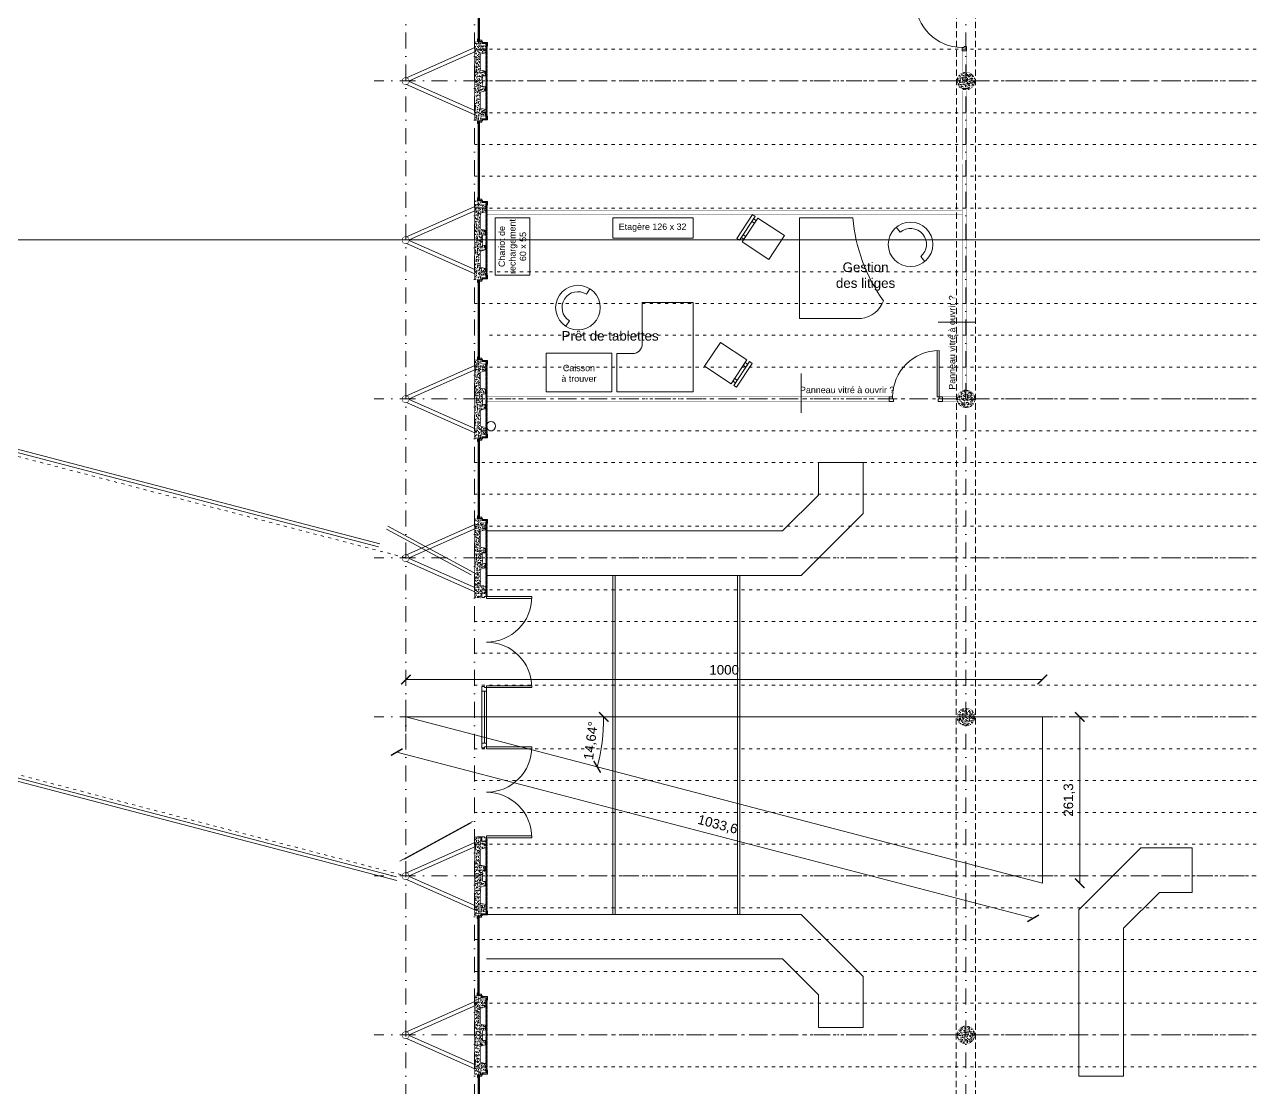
# Model space of a CAD drawing. Header units: millimetres. Extents: x 0 to 111176, y 95213 to 141729.
# Drawn here: x 55268 to 57199, y 110153 to 111824 of the extents above; entities that cross this region are included whole.
import ezdxf

# ---------------------------------------------------------------- set-up
doc = ezdxf.new("R2010")
doc.units = ezdxf.units.MM
for name, pattern in [('ACAD_ISO03W100', [30, 12, -18]), ('HIDDEN2', [0.1875, 0.125, -0.0625]), ('TIRETPT2', [0.5, 0.25, -0.125, 0, -0.125])]:
    doc.linetypes.add(name, pattern=pattern)
doc.layers.get('Defpoints').update_dxf_attribs({"lineweight": 9})
doc.layers.add('CDP', color=7, linetype='Continuous', lineweight=9, true_color=0x364259)
doc.layers.add('STR_BOLLARD', color=7, linetype='Continuous', lineweight=9, true_color=0x1c1c1c)
doc.layers.add('Invisible', color=52, linetype='Continuous', lineweight=9, plot=False)
for name, color, linetype, lineweight in [('MEN_Ext', 115, 'Continuous', 9), ('MEN_Ext_Murs-rideaux', 113, 'Continuous', 9), ('MEN_Int', 153, 'Continuous', 9), ('MOB', 37, 'Continuous', 9), ('STR_BOLLARD_Axes', 252, 'Continuous', 9), ('STR_BOLLARD_projeté', 251, 'Continuous', 9)]:
    doc.layers.add(name, color=color, linetype=linetype, lineweight=lineweight)
doc.styles.add('Arial', font='arial.ttf')
doc.styles.add('Arial-15', font='arial.ttf', dxfattribs={"height": 15})
doc.dimstyles.new('Cote-15', dxfattribs={"dimtxt": 15, "dimasz": 15, "dimexe": 1.25, "dimexo": 0.625, "dimgap": 7.5, "dimtad": 1, "dimdec": 0, "dimrnd": 0.025, "dimtxsty": 'Arial-15', "dimblk": 'ARCHTICK', "dimcen": 2.5, "dimse1": 1, "dimse2": 1, "dimazin": 0, "dimtfac": 1, "dimtmove": 1, "dimatfit": 3, "dimfxl": 1, "dimarcsym": 0})

# ---------------------------------------------------------------- blocks, each defined once
blk = doc.blocks.new('Mob Accueil')
at = {"layer": 'MOB'}
blk.add_lwpolyline([(9.084033081308007e-09, 69.99999999272404), (465.5926148181352, 69.99999999685679), (522.0203423316161, 126.4277275141794), (522.0203423150851, 177.9186552665196), (592.0203423204402, 177.9186552669853), (592.0203423225357, 97.43277815368492), (494.5875641757193, 5.587935447692871e-09), (2.564775058999658e-09, 3.085006028413773e-09)], dxfattribs=at)
blk = doc.blocks.new('Mob Accueil1')
at = {"layer": 'MOB'}
blk.add_lwpolyline([(9.313225746154785e-10, -69.99999999569263), (-51.49092775839381, -69.99999999633292), (-107.9186552600004, -126.4277275232016), (-107.9186552776955, -359.2240349164349), (-177.9186552525498, -359.2240349127096), (-177.9186552520841, -97.43277815217152), (-80.48587712389417, -3.14321368932724e-09), (0, 0), (-2.793967723846436e-09, -69.99999998812564)], dxfattribs=at)
blk = doc.blocks.new('PO7C')
blk.add_lwpolyline([(0.8499999999974079, 7.993833010863), (0.8500000000008185, 0.6999999993420261), (5.343281372915953e-11, 0.6999999993914798), (0, 0), (0.7000000000005002, -3.922195901395753e-11), (0.7000000000005002, 0.3999999993617394), (0.5499999995356575, 0.3999999993617394), (0.5500000000381533, 7.99999999936324, -0.4142135623537333), (7.849999999555166, 0.6999999993630581), (7.849999999575061, 0.3999999993617394), (7.699999999110219, 0.3999999993617394), (7.699999999110219, -3.922195901395753e-11), (8.399999999110719, 0), (8.399999999056718, 0.6999999993914798), (7.849999999555166, 0.6999999993630581)], format="xyb")
blk = doc.blocks.new('panneau+contreventement')
at = {"lineweight": 5}
h = blk.add_hatch(dxfattribs=at)
h.set_pattern_fill('AR-CONC', color=252, scale=0.04, angle=360, style=0)
h.set_pattern_definition([(49.99999999999994, (6.955815479159355e-08, 17.59999999470892), (7.287386759840159, -0.6375634215561317), [0.7619999999999998, -8.381999999999998]), (354.9999999999999, (6.955815479159355e-08, 17.59999999470892), (-1.409736856998765, 7.642273809561408), [0.6096, -6.7056233668]), (100.4514446999998, (0.6072803495580956, 17.54686985470835), (5.877649883614139, 7.004710076487798), [0.6476003520000001, -7.123609784]), (46.18419999999995, (6.955815479159355e-08, 19.63199999470817), (10.8431616356852, -1.681693117309098), [1.143, -12.573]), (96.63555760999995, (0.9035960695582617, 19.49185999470865), (9.49616536206013, 9.89704498390885), [0.9714009256, -10.6854243264]), (351.18415117, (6.955815479159355e-08, 19.63199999470817), (9.496165362599092, 9.897044983421296), [0.9143986827999999, -10.0583892768]), (20.99999999999999, (1.016000069557776, 19.12399999471018), (6.064575650765295, -4.090607927483512), [0.7619999999999999, -8.382]), (326, (1.016000069557776, 19.12399999471018), (2.472081133905891, 7.367518644892768), [0.6096, -6.7056]), (71.45144499999996, (1.521381373558143, 18.78311599870722), (8.53665677114865, 3.2769107554362), [0.647600352, -7.123597503999998]), (37.49999999999993, (6.955815479159355e-08, 17.59999999470892), (0.1235441300236765, 3.382201554926124), [0, -6.624319999999999, 0, -6.8072, 0, -6.731]), (7.499999999999964, (6.955815479159355e-08, 17.59999999470892), (2.672786500412234, 4.007222992724778), [0, -3.88112, 0, -6.47192, 0, -2.5654]), (327.4999999999998, (-2.265679930442275, 17.59999999470892), (5.423623806674856, -0.2291497597069439), [0, -2.54, 0, -7.9248, 0, -10.5156]), (317.4999999999999, (-3.281679930441896, 17.59999999470892), (5.925167255440723, 1.017059641333315), [0, -3.302, 0, -5.26288, 0, -7.4676])])
h.paths.add_polyline_path([(8.000000000007276, 16.62599197128293), (8.000000000007276, 12.62599197128293), (-8, 12.62599197128293), (-8, 16.62599197128293), (-15.27348650529757, 16.62599197128293), (-17.5, 9), (-42.54545454565005, 9), (-44.5, 17.59999999831052), (-55.5, 17.59999999831052), (-55.5, 10), (-62.5, 9), (-61.5, 0), (61.5, 0), (62.5, 9), (55.5, 10), (55.5, 17.59999999831052), (44.5, 17.59999999831052), (42.5, 9), (17.50000000000728, 9), (15.72651349470971, 16.62599197128293)])
at = {"layer": 'CDP'}
h = blk.add_hatch(dxfattribs=at)
h.set_pattern_fill('ANSI31', color=256, scale=5)
h.set_pattern_definition([(45, (0, 0), (-0.4419417382415922, 0.4419417382415922), [])])
h.paths.add_polyline_path([(-59, 17.59999999831052), (-59, 19.3999999983098), (58.99999999767169, 19.3999999983098), (58.99999999767169, 17.59999999831052)])
at = {"linetype": 'Continuous', "lineweight": 5, "const_width": 0.8799999952316284}
blk.add_lwpolyline([(8.000000000007276, 16.62599197128293), (8.000000000007276, 12.62599197128293), (-8, 12.62599197128293), (-8, 16.62599197128293), (-15.27348650529757, 16.62599197128293), (-17.5, 9), (-42.54545454565005, 9), (-44.5, 17.59999999831052), (-55.5, 17.59999999831052), (-55.5, 10), (-62.5, 9), (-61.5, 0), (61.5, 0), (62.5, 9), (55.5, 10), (55.5, 17.59999999831052), (44.5, 17.59999999831052), (42.5, 9), (17.50000000000728, 9), (15.72651349470971, 16.62599197128293)], close=True, dxfattribs=at)
for points in [[(-5.29915068641867, -107.0272467950708), (-52.79727948180198, 0.03446815508141299)], [(-0.5113040249361802, -103.0238181007117), (-46.75775930929467, 1.216600178464432)], [(0.5113040249361802, -103.0238181007117), (46.75775930929467, 1.216600178464432)], [(5.29915068641867, -107.0272467950708), (52.79727948180198, 0.03446815508141299)], [(52.79745963354026, 0), (46.20254036645974, 0)]]:
    blk.add_lwpolyline(points)
at = {"const_width": 0.8}
blk.add_lwpolyline([(4.886542232529791, -105.9757763550551, 128.1178204295244), (4.962955946750299, -106.1295426030811, 0.007805315424875689)], format="xyb", close=True, dxfattribs=at)
at = {"layer": 'CDP', "const_width": 0.2}
blk.add_lwpolyline([(-59, 17.59999999831052), (-59, 19.3999999983098), (58.99999999767169, 19.3999999983098), (58.99999999767169, 17.59999999831052), (-59, 17.59999999831052)], close=True, dxfattribs=at)
blk = doc.blocks.new('Chaise')
for points in [[(-55, 45.07200366808684), (-55, 0.07200366808683611), (-60, 0.07200366808683611), (-60, 45.07200366808684)], [(-55, 34.80737518194655), (-50, 34.80737518194655), (-50, 39.80737518194655), (-55, 39.80737518194655)], [(-50, 0.02530024529551156), (-50, 45.02530024529551), (0, 45.02530024529551), (0, 0)], [(-55, 4.807375181946554), (-50, 4.807375181946554), (-50, 9.807375181946554), (-55, 9.807375181946554)]]:
    blk.add_lwpolyline(points, close=True)
blk = doc.blocks.new('chauffeuse')
for points in [[(-35, 0), (-25, 0)], [(25, 0), (35, 0)]]:
    blk.add_lwpolyline(points)
blk.add_circle((0, 0), 35)
blk.add_arc((0, 0), 25, 0, 180)
blk = doc.blocks.new('Fenetres Ext')
for points in [[(14.09999999846332, 3.400000005214679), (14.09999999846332, 4.400000005214679), (18.09999999846332, 4.400000005214679), (18.09999999846332, 3.400000005214679)], [(14.09999999846332, 1.400000005214679), (139.0999999735504, 1.400000005214679), (139.0999999735504, 3.400000005214679), (14.09999999846332, 3.400000005214679), (14.09999999846332, 1.400000005214679)], [(14.09999999846332, -2.599999994785321), (16.09999999846332, -2.599999994785321), (16.09999999846332, 1.400000005214679), (14.09999999846332, 1.400000005214679)], [(139.0999999735504, 3.400000005214679), (139.0999999735504, 4.400000005214679), (135.0999999735504, 4.400000005214679), (135.0999999735504, 3.400000005214679)], [(139.0999999735504, -2.599999994785321), (137.0999999735504, -2.599999994785321), (137.0999999735504, 1.400000005214679), (139.0999999735504, 1.400000005214679)], [(6.599999998463318, -10.59999999478532), (10.59999999846332, -10.59999999478532), (10.59999999846332, -3.599999994785321), (11.59999999846332, -3.599999994785321), (11.59999999846332, -4.585936534454959), (12.59999999972251, -4.585936534454959), (12.59999999846332, -11.59999999478532), (6.599999998463318, -11.59999999478532)], [(10.59999999846332, -3.599999994785321), (14.09999999846332, -3.599999994785321), (14.09999999846332, -2.599999994785321), (10.59999999846332, -2.599999994785321), (10.59999999846332, -3.599999994785321)], [(142.5999999735504, -3.599999994785321), (139.0999999735504, -3.599999994785321), (139.0999999735504, -2.599999994785321), (142.5999999735504, -2.599999994785321), (142.5999999735504, -3.599999994785321)], [(146.5999999735504, -10.59999999478532), (142.5999999735504, -10.59999999478532), (142.5999999735504, -3.599999994785321), (141.5999999735504, -3.599999994785321), (141.5999999735504, -4.585936534454959), (140.5999999722912, -4.585936534454959), (140.5999999735504, -11.59999999478532), (146.5999999735504, -11.59999999478532)]]:
    blk.add_lwpolyline(points, close=True)
blk.add_lwpolyline([(14.09999999846332, 2.400000005214679), (139.0999999735504, 2.400000005214679)])
blk = doc.blocks.new('poteau')
at = {"layer": 'STR_BOLLARD', "lineweight": 5}
h = blk.add_hatch(dxfattribs=at)
h.set_pattern_fill('AR-CONC', color=252, scale=0.04, angle=359.9999999999999, style=0)
h.set_pattern_definition([(49.99999999999999, (-34103.71972945715, -3518.988229174639), (7.287386759840159, -0.6375634215561317), [0.762, -8.382000000000001]), (355, (-34103.71972945715, -3518.988229174639), (-1.409736856998765, 7.642273809561408), [0.6096, -6.7056233668]), (100.4514446999999, (-34103.11244917716, -3519.04135931464), (5.877649883614139, 7.004710076487798), [0.6476003520000001, -7.123609784]), (46.18419999999993, (-34103.71972945715, -3516.956229174639), (10.8431616356852, -1.681693117309098), [1.143, -12.573]), (96.63555760999996, (-34102.81613345716, -3517.096369174639), (9.49616536206013, 9.89704498390885), [0.9714009256, -10.6854243264]), (351.18415117, (-34103.71972945715, -3516.956229174639), (9.496165362599092, 9.897044983421296), [0.9143986828, -10.0583892768]), (21, (-34102.70372945715, -3517.46422917464), (6.064575650765295, -4.090607927483512), [0.762, -8.382000000000001]), (326, (-34102.70372945715, -3517.46422917464), (2.472081133905891, 7.367518644892768), [0.6096, -6.7056]), (71.45144499999996, (-34102.19834815315, -3517.805113170639), (8.53665677114865, 3.2769107554362), [0.6476003520000001, -7.123597503999999]), (37.49999999999994, (-34103.71972945715, -3518.988229174639), (0.1235441300236765, 3.382201554926124), [0, -6.62432, 0, -6.807200000000001, 0, -6.731000000000001]), (7.499999999999974, (-34103.71972945715, -3518.988229174639), (2.672786500412234, 4.007222992724778), [0, -3.88112, 0, -6.47192, 0, -2.5654]), (327.4999999999999, (-34105.98540945715, -3518.988229174639), (5.423623806674856, -0.2291497597069439), [0, -2.54, 0, -7.9248, 0, -10.5156]), (317.4999999999999, (-34107.00140945715, -3518.988229174639), (5.925167255440723, 1.017059641333315), [0, -3.302, 0, -5.26288, 0, -7.4676])])
edge = h.paths.add_edge_path()
edge.add_arc((2.613544936025392e-10, 6.674660824046441e-11), 13.99999999999927, 284.7547730335563, 644.0803509681097)
edge.add_arc((2.613806948659203e-10, 6.66435795437792e-11), 13.99999999999917, 284.0803509681096, 284.7547730335563)
at = {"layer": 'STR_BOLLARD', "lineweight": 5, "const_width": 0.5}
blk.add_lwpolyline([(3.565555101478822, -13.53834616259883, 339.820519298623), (3.405953449982917, -13.57937705112045, 0.002942729891838111)], format="xyb", close=True, dxfattribs=at)
blk = doc.blocks.new('_ArchTick')
at = {"color": 0, "linetype": 'ByBlock', "const_width": 0.15}
blk.add_lwpolyline([(-0.5, -0.5), (0.5, 0.5)], dxfattribs=at)
blk = doc.blocks.new('*D326')
at = {"layer": 'Defpoints', "color": 0, "transparency": 16777216}
for p in [(5264.81725555631, -14681.59365142169), (5264.81725555631, -14740.35340675737), (6264.817253231423, -14740.37398027039)]:
    blk.add_point(p, dxfattribs=at)
at = {"layer": 'Invisible', "color": 0, "lineweight": -2, "transparency": 16777216}
blk.add_line((6264.817253231423, -14681.59365142169), (5264.81725555631, -14681.59365142169), dxfattribs=at)
at = {"layer": 'Invisible', "color": 0, "lineweight": -2, "transparency": 16777216, "xscale": 15, "yscale": 15, "zscale": 15, "rotation": 180}
blk.add_blockref('_ArchTick', (5264.81725555631, -14681.59365142169), dxfattribs=at)
at = {"layer": 'Invisible', "color": 0, "lineweight": -2, "transparency": 16777216, "xscale": 15, "yscale": 15, "zscale": 15}
blk.add_blockref('_ArchTick', (6264.817253231423, -14681.59365142169), dxfattribs=at)
at = {"layer": 'Invisible', "color": 0, "lineweight": 5, "transparency": 16777216, "insert": (5764.817254393866, -14666.43505660587), "char_height": 15, "attachment_point": 5, "style": 'Arial-15'}
blk.add_mtext('1000', dxfattribs=at)
blk = doc.blocks.new('*D327')
at = {"layer": 'Defpoints', "color": 0, "transparency": 16777216}
for p in [(5264.817253654735, -14740.35340675733), (5250.362739625941, -14795.66251116415), (6264.817253231422, -15001.69399756415)]:
    blk.add_point(p, dxfattribs=at)
at = {"layer": 'Invisible', "color": 0, "lineweight": -2, "transparency": 16777216}
blk.add_line((6250.362739202627, -15057.00310197097), (5250.362739625941, -14795.66251116415), dxfattribs=at)
at = {"layer": 'Invisible', "color": 0, "lineweight": -2, "transparency": 16777216, "xscale": 15, "yscale": 15, "zscale": 15}
for p, rotation in [((5250.362739625941, -14795.66251116415), 165.3538607107068), ((6250.362739202627, -15057.00310197097), 345.3538607107068)]:
    blk.add_blockref('_ArchTick', p, dxfattribs=dict(at, rotation=rotation))
at = {"layer": 'Invisible', "color": 0, "transparency": 16777216, "insert": (5754.538362561287, -14910.35510049311), "char_height": 15, "attachment_point": 5, "rotation": 345.3538607107068, "style": 'Arial-15'}
blk.add_mtext('1033,6', dxfattribs=at)
blk = doc.blocks.new('*D328')
at = {"layer": 'Defpoints', "color": 0, "transparency": 16777216}
for p in [(6264.83782674445, -14740.37398217192), (6323.597582080128, -14740.37398217192), (6264.817253231423, -15001.69399756415)]:
    blk.add_point(p, dxfattribs=at)
at = {"layer": 'Invisible', "color": 0, "lineweight": -2, "transparency": 16777216}
blk.add_line((6323.597582080128, -15001.69399756415), (6323.597582080128, -14740.37398217192), dxfattribs=at)
at = {"layer": 'Invisible', "color": 0, "lineweight": -2, "transparency": 16777216, "xscale": 15, "yscale": 15, "zscale": 15}
for p, rotation in [((6323.597582080128, -14740.37398217192), 90), ((6323.597582080128, -15001.69399756415), 270)]:
    blk.add_blockref('_ArchTick', p, dxfattribs=dict(at, rotation=rotation))
at = {"layer": 'Invisible', "color": 0, "lineweight": 5, "transparency": 16777216, "insert": (6307.083257387088, -14871.03398986804), "char_height": 15, "attachment_point": 5, "rotation": 90, "style": 'Arial-15'}
blk.add_mtext('261,3', dxfattribs=at)
blk = doc.blocks.new('*D329')
at = {"layer": 'Defpoints', "color": 0, "transparency": 16777216}
for p in [(549.5377146291728, -13508.05946568745), (5264.817253654736, -14740.35340675733), (6264.817253231424, -14740.3739802704), (5570.944714099651, -14793.03541031915), (6112.226067019554, -14961.81572679074)]:
    blk.add_point(p, dxfattribs=at)
at = {"layer": 'Invisible', "color": 0, "lineweight": -2, "transparency": 16777216}
blk.add_arc((5264.817253654728, -14740.35340675733), 310.6274545782229, 345.353860710707, 359.9988212245312, dxfattribs=at)
at = {"layer": 'Invisible', "color": 0, "lineweight": -2, "transparency": 16777216, "xscale": 15, "yscale": 15, "zscale": 15}
for p, rotation in [((5575.444708167211, -14740.35979745533), 89.99882122453117), ((5565.351139245327, -14818.89511000829), 255.353860710707)]:
    blk.add_blockref('_ArchTick', p, dxfattribs=dict(at, rotation=rotation))
at = {"layer": 'Invisible', "color": 0, "transparency": 16777216, "insert": (5556.53097612429, -14777.84523645139), "char_height": 15, "attachment_point": 5, "rotation": 82.67634096761911, "style": 'Arial-15'}
blk.add_mtext('14,64°', dxfattribs=at)
blk = doc.blocks.new('trace-implantation_1')
at = {"layer": 'Invisible'}
blk.add_lwpolyline([(-4.456524038687348e-11, 1.2732925824821e-11), (999.999999576643, -0.02057351305302291), (999.999999576643, -261.3405908068071), (-4.456524038687348e-11, 1.2732925824821e-11)], dxfattribs=at)
dim = blk.add_angular_dim_2l(base=(306.1274604448708, -52.68200356180751), line1=((847.4088133647738, -221.4623200334026), (-4715.279539025607, 1232.293941069895)), line2=((-4.456524038687348e-11, 1.2732925824821e-11), (999.999999576643, -0.02057351305302291)), dimstyle='Cote-15', dxfattribs=at)
dim.commit()
dim.dimension.update_dxf_attribs({"geometry": '*D329', "text_midpoint": (291.7137224695089, -37.49182969405229), "insert": (-5264.81725365478, 14740.35340675734)})
at = {"layer": 'Invisible', "lineweight": 5}
dim = blk.add_linear_dim(base=(1.901529685710557e-06, 58.75975533564997), p1=(999.999999576643, -0.02057351305302291), p2=(1.901529685710557e-06, -2.728484105318785e-11), angle=180, dimstyle='Cote-15', dxfattribs=at)
dim.commit()
dim.dimension.update_dxf_attribs({"geometry": '*D326', "text_midpoint": (500.0000007390863, 73.91835015147444), "insert": (-5264.81725365478, 14740.35340675734)})
at = {"layer": 'Invisible'}
dim = blk.add_aligned_dim(p1=(999.999999576643, -261.3405908068071), p2=(-4.456524038687348e-11, 1.2732925824821e-11), distance=57.16668615630435, dimstyle='Cote-15', override={"dimdec": 1}, dxfattribs=at)
dim.commit()
dim.dimension.update_dxf_attribs({"geometry": '*D327', "text_midpoint": (489.7211089065067, -170.0016937357723), "insert": (-5264.81725365478, 14740.35340675734)})
at = {"layer": 'Invisible', "lineweight": 5}
dim = blk.add_linear_dim(base=(1058.780328425348, -0.02057541458270862), p1=(999.999999576643, -261.3405908068071), p2=(1000.020573089671, -0.02057541458270862), angle=90, dimstyle='Cote-15', override={"dimdec": 1}, dxfattribs=at)
dim.commit()
dim.dimension.update_dxf_attribs({"geometry": '*D328', "text_midpoint": (1042.266003732308, -130.680583110694), "insert": (-5264.81725365478, 14740.35340675734)})

msp = doc.modelspace()

# ---------------------------------------------------------------- linework, layer by layer
at = {"layer": 'CDP', "const_width": 0.5}
for points in [[(56748.67926672389, 111750.0565854509), (56748.67926672808, 111789.8081887181)], [(56741.67926672389, 111750.0565854516), (56741.67926672715, 111782.8081887216)], [(56741.67926673181, 111611.8081864184), (56741.67926672995, 111720.5597919998)], [(56748.67926673809, 111250.2571924676), (56748.67926672995, 111720.3591850315)], [(56741.67926673833, 111250.0565855021), (56741.67926673181, 111604.8081864185)], [(56741.67926671773, 111532.3081885312), (55993.61221382765, 111532.3081887813)], [(56741.6792667154, 111525.3081885312), (55993.61221382532, 111525.3081887813)], [(55994.08377371155, 111238.8081887808), (56491.46194467283, 111238.8081887726)], [(55994.08377371132, 111231.8081887807), (56491.4619446726, 111231.8081887726)], [(56491.46194467237, 111238.8081887726), (56627.0052573109, 111238.8081887776)], [(56491.4619446726, 111231.8081887726), (56634.00525727202, 111231.8081887779)], [(56711.00525728249, 111238.8081887795), (56732.85747941825, 111238.8081887793)], [(56711.00525727202, 111231.8081887795), (56732.85747941662, 111231.8081887793)]]:
    msp.add_lwpolyline(points, dxfattribs=at)
at = {"layer": 'Invisible'}
for points in [[(-0.0005139593704370782, 111485.6868780954), (111175.7772702554, 111485.6868780954)], [(-0.0005139593704370782, 111485.6868780954), (111175.7772702554, 111485.6868780954)], [(55867.73736700765, 110762.6536824471), (55867.73736700765, 110712.6027088478)], [(55867.73736700942, 110741.9266831164), (55867.73736700942, 110721.8217530832)]]:
    msp.add_lwpolyline(points, dxfattribs=at)
at = {"layer": 'MEN_Ext', "ltscale": 5}
msp.add_circle((56001.26286266687, 111192.9532618189), 7.213629669972761, dxfattribs=at)
at = {"layer": 'MEN_Ext_Murs-rideaux'}
for p, q in [((54443.79616994939, 111363.8838176111), (55824.63850336646, 111003.0698406794)), ((54444.89777259497, 111368.7638448091), (55826.49079331721, 111007.7537133545)), ((55837.34407691834, 111031.0702444167), (55970.02433665286, 110958.9975031657)), ((55839.19647253581, 111035.7540753034), (55980.49929730099, 110958.9975031657)), ((54317.3054590917, 110880.1482413707), (55853.29426677533, 110478.7945047476)), ((54318.40706426444, 110885.0282679145), (55852.64512492382, 110484.1320013197)), ((55858.02190388059, 110508.8758056849), (55972.53318840478, 110571.0790467436)), ((55865.33899133828, 110512.1317733655), (55970.02433665286, 110568.997503209))]:
    msp.add_line(p, q, dxfattribs=at)
at = {"layer": 'MEN_Int'}
for p, q in [((55987.08377368897, 110776.3081888232), (55987.08377369129, 110694.3081888335)), ((55990.91499148644, 110776.308188824), (55990.9149914869, 110694.3081888321)), ((55994.08377368943, 110776.3081888251), (55994.08377368803, 110694.308188831)), ((55987.08377369316, 110547.3081888408), (55985.28377369521, 110547.308188845)), ((55985.28377369753, 110540.3081888402), (55985.28377369521, 110547.308188845)), ((55987.08377369013, 110540.308188848), (55985.28377369753, 110540.3081888402))]:
    msp.add_line(p, q, dxfattribs=at)
for points in [[(56702.50525734862, 111311.7465188934), (56702.50525729134, 111238.8081887947), (56711.00525728249, 111238.8081887978), (56711.00525727202, 111231.8081887777), (56704.0052572634, 111231.8081887786), (56704.00525728575, 111235.8081887917), (56705.50525730112, 111235.8081888), (56705.50525733092, 111311.8081887911, 0.4142135623537329), (56632.50525729856, 111238.808188847), (56632.50525729926, 111235.8081888494), (56634.00525730461, 111235.8081888344), (56634.00525727108, 111231.8081887847), (56627.00525729507, 111231.8081887899), (56627.0052573109, 111238.8081888516), (56632.50525729856, 111238.808188847)], [(56065.52080889847, 110921.8081888068), (55994.08377368152, 110921.8081888126), (55994.0837736871, 110930.3081888086), (55987.08377369013, 110930.3081888119), (55987.08377369386, 110923.308188809), (55991.08377368058, 110923.3081888132), (55991.08377368105, 110924.8081888187), (56065.58377368338, 110924.8081888067, -0.414213562352425), (55994.08377368571, 110853.3081888175, -0.414213562352425), (56065.58377367965, 110781.808188828), (55991.08377368152, 110781.8081888219), (55991.08377368198, 110783.3081888273), (55987.08377369409, 110783.3081888217), (55987.08377368617, 110776.3081888283), (55994.08377368338, 110776.308188825), (55994.08377368757, 110784.8081888195), (56065.52080889334, 110784.8081888232)], [(56065.52080889847, 110685.8081888294), (55994.08377368152, 110685.8081888353), (55994.0837736871, 110694.3081888312), (55987.0837736899, 110694.3081888346), (55987.08377369409, 110687.3081888317), (55991.08377368058, 110687.3081888359), (55991.08377368105, 110688.8081888413), (56065.58377368338, 110688.8081888294, -0.414213562352425), (55994.08377368454, 110617.3081888387, -0.414213562352425), (56065.58377367965, 110545.8081888507), (55991.08377368152, 110545.8081888445), (55991.08377368198, 110547.30818885), (55987.08377369269, 110547.3081888429), (55987.08377368617, 110540.3081888509), (55994.08377368338, 110540.3081888477), (55994.0837736878, 110548.8081888422), (56065.52080889334, 110548.8081888459)]]:
    msp.add_lwpolyline(points, format="xyb", dxfattribs=at)
at = {"layer": 'MOB'}
for points in [[(56007.73412363177, 111520.3081887624), (56007.73412363177, 111430.3081887624), (56062.23412363177, 111430.3081887624), (56062.23412363177, 111520.3081887624)], [(56193.06532317121, 111520.3081887146), (56319.06532317121, 111520.3081887146), (56319.06532317121, 111488.3081887146), (56193.06532317121, 111488.3081887146)], [(56087.9654546557, 111307.7746013743), (56191.19206882128, 111307.7746013743), (56191.19206882128, 111247.0621716846), (56087.9654546557, 111247.0621716846)]]:
    msp.add_lwpolyline(points, close=True, dxfattribs=at)
msp.add_lwpolyline([(56569.91749441485, 111520.3081885886), (56485.91749441485, 111520.3081885886), (56485.91749441485, 111362.3081885886), (56582.91749441485, 111362.3081885886, 0.2914698654742151), (56617.91749441485, 111389.9865071807, -0.1322244459185974), (56569.91749441485, 111520.3081885886, 0.8185899038821016)], format="xyb", dxfattribs=at)
msp.add_lwpolyline([(56239.06532317121, 111387.0621716846), (56319.06532317121, 111387.0621716846), (56319.06532317121, 111247.0621716846), (56199.06532317121, 111247.0621716846), (56199.06532317121, 111307.0621716846), (56224.06532317121, 111307.0621716846, 0.4142135623731083), (56239.06532317121, 111322.0621716846), (56239.06532317121, 111387.0621716846)], format="xyb", close=True, dxfattribs=at)
for points in [[(56704.27168064425, 111356.2772193405), (56762.51765732707, 111356.2749745698)], [(56488.79423522856, 111213.7078554547), (56488.79423522856, 111275.9323100767)], [(56192.59254844961, 110425.2877725616), (56192.59254844692, 110958.0668732162)], [(56196.59254844961, 110425.2877725616), (56196.59254844692, 110958.0668732162)], [(56388.59254844961, 110425.2877725626), (56388.59254844692, 110958.0668732171)], [(56392.59254844961, 110425.2877725626), (56392.59254844692, 110958.0668732172)]]:
    msp.add_lwpolyline(points, dxfattribs=at)
at = {"layer": 'STR_BOLLARD', "linetype": 'HIDDEN2', "ltscale": 80}
for points in [[(56732.54203476239, 109988.8081859174), (56732.81097498891, 117206.8892589521)], [(56762.54203478469, 109988.8081859174), (56762.78158661829, 117206.8761398721)]]:
    msp.add_lwpolyline(points, dxfattribs=at)
at = {"layer": 'STR_BOLLARD_Axes', "linetype": 'TIRETPT2', "ltscale": 100}
for points in [[(55867.70692395439, 109131.2604451713), (55867.86275990634, 117376.152628442)], [(55975.70692395438, 109131.2603980209), (55975.3294072819, 117376.150967291)], [(56747.70692395439, 109131.2603950503), (56747.70692395438, 117376.150967291)], [(58237.62171173899, 111735.7000223864), (55817.74983932658, 111735.749807652)], [(58237.62171173898, 111485.7967320011), (55817.74983932657, 111485.8465172667)], [(58237.61142496313, 111235.7000225869), (55817.73955255072, 111235.7498078525)], [(58237.60628158486, 110985.7000226927), (55817.73440917246, 110985.7498079583)], [(58237.6011382066, 110735.7000227985), (55817.72926579419, 110735.7498080641)], [(58237.59599482833, 110485.7000229043), (55817.72412241592, 110485.7498081699)], [(58237.59085145007, 110235.7000230101), (55817.71897903766, 110235.7498082757)]]:
    msp.add_lwpolyline(points, dxfattribs=at)
at = {"layer": 'STR_BOLLARD_projeté', "color": 252, "linetype": 'ACAD_ISO03W100', "lineweight": 5, "ltscale": 0.4}
for points in [[(58019.71048260501, 111785.7081884149), (55975.70808282734, 111785.7081884149)], [(58019.71048260501, 111735.7081884149), (55975.70806099845, 111735.7081884149)], [(58019.71048260501, 111685.7081884149), (55975.70803916956, 111685.7081884149)], [(58019.71048260501, 111635.7081884149), (55975.70801734067, 111635.7081884149)], [(58019.71048260501, 111585.7081884149), (55975.70799551178, 111585.7081884149)], [(58019.71048260501, 111535.7081884149), (55975.70797368289, 111535.7081884149)], [(58019.71048260501, 111485.7081884149), (55975.707951854, 111485.7081884149)], [(58019.71048260501, 111435.7081884149), (55975.70793002511, 111435.7081884149)], [(58019.71048260501, 111385.7081884149), (55975.70790819622, 111385.7081884149)], [(54387.32472901993, 111372.7044101678), (55868.32301398155, 110985.7196921506)], [(58019.71048260501, 111335.7081884149), (55993.7750870954, 111335.7081884149)], [(58019.71048260501, 111285.7081884149), (55975.70786453845, 111285.7081884149)], [(58019.71048260501, 111235.7081884149), (55975.70784270955, 111235.7081884149)], [(58019.71048260501, 111185.7081884149), (55975.70782088066, 111185.7081884149)], [(58019.71048260501, 111135.7081884149), (55975.70779905177, 111135.7081884149)], [(58019.71048260501, 111085.7081884149), (55975.70777722288, 111085.7081884149)], [(58019.71048260501, 111035.7081884149), (55975.707755394, 111035.7081884149)], [(58019.71048260501, 110985.7081884149), (55975.7077335651, 110985.7081884149)], [(58019.71048260501, 110935.7081884149), (55975.70771173621, 110935.7081884149)], [(54264.88172187084, 110904.4483720779), (55868.32279558337, 110485.4693644256)], [(58019.71048260501, 110885.7081884149), (55975.70768990733, 110885.7081884149)], [(58019.71048260501, 110835.7081884149), (55975.70766807844, 110835.7081884149)], [(58019.71048260501, 110785.7081884149), (55975.70764624955, 110785.7081884149)], [(58019.71048260501, 110735.7081884149), (55975.70762442065, 110735.7081884149)], [(58019.71048260501, 110685.7081884149), (55975.70760259176, 110685.7081884149)], [(58019.71048260501, 110635.7081884149), (55975.70758076288, 110635.7081884149)], [(58019.71048260501, 110585.7081884149), (55975.70755893399, 110585.7081884149)], [(58019.71048260501, 110535.7081884149), (55975.7075371051, 110535.7081884149)], [(58019.71048260501, 110485.7081884149), (55975.70751527621, 110485.7081884149)], [(58019.71048260501, 110435.7081884149), (55975.70749344732, 110435.7081884149)], [(58019.71048260501, 110385.7081884149), (55975.70747161843, 110385.7081884149)], [(58019.71048260501, 110335.7081884149), (55975.70744978954, 110335.7081884149)], [(58019.71048260501, 110285.7081884149), (55975.70742796065, 110285.7081884149)], [(58019.71048260501, 110235.7081884149), (55975.70740613176, 110235.7081884149)], [(58019.71048260501, 110185.708188415), (55975.70738430287, 110185.708188415)]]:
    msp.add_lwpolyline(points, dxfattribs=at)

# ---------------------------------------------------------------- block references
at = {"layer": 'Invisible'}
msp.add_blockref('trace-implantation_1', (55867.73736700942, 110735.7487792217), dxfattribs=at)
at = {"layer": 'MEN_Ext', "xscale": -1, "rotation": 90}
for p in [(55984.51016142733, 111936.9081890453), (55984.51016142826, 111686.9081890701), (55984.51016363008, 111436.9081890974), (55984.51016142873, 111186.9081891222), (55984.04222395288, 110436.9081894012), (55984.51016143338, 110186.9081892218)]:
    msp.add_blockref('Fenetres Ext', p, dxfattribs=at)
at = {"layer": 'MEN_Int', "extrusion": (0, 0, -1), "xscale": 10, "yscale": 10, "zscale": 10, "rotation": 269.9999999933299}
msp.add_blockref('PO7C', (-56748.67926374087, 111866.8081887048), dxfattribs=at)
at = {"layer": 'MOB', "lineweight": 5, "xscale": -1}
for p, rotation in [((56462.54293093595, 111492.4762638817), 146.5664249572196), ((56336.94186507356, 111287.0668811678), 326.5664249572196)]:
    msp.add_blockref('Chaise', p, dxfattribs=dict(at, rotation=rotation))
at = {"layer": 'MOB'}
for p, rotation in [((56660.59331112822, 111478.6794716521), 309.9944984259108), ((56137.98095831669, 111379.3226240091), 57.36055482237418)]:
    msp.add_blockref('chauffeuse', p, dxfattribs=dict(at, rotation=rotation))
for name, p in [('Mob Accueil', (55994.08377369199, 110958.0668732116)), ('Mob Accueil1', (57103.11822857391, 110529.8882032118))]:
    msp.add_blockref(name, p, dxfattribs=at)
at = {"layer": 'MOB', "extrusion": (0, 0, -1), "rotation": 180}
msp.add_blockref('Mob Accueil', (-55994.08377368128, 110425.2877725682), dxfattribs=at)
at = {"layer": 'STR_BOLLARD', "xscale": -1, "rotation": 270}
for p in [(55975.71016141798, 111735.3081890566), (55975.7101614188, 111485.3081890838), (55975.71016141752, 111235.3081891087), (55975.71016361887, 110985.3081891351), (55975.71016141358, 110485.3081891857), (55975.71016141379, 110235.3081892083)]:
    msp.add_blockref('panneau+contreventement', p, dxfattribs=at)
at = {"layer": 'STR_BOLLARD'}
for p in [(56747.70692395438, 111735.7081884149), (56747.70692395438, 111235.7081884149), (56747.70692395438, 110735.7081884149), (56747.70692395438, 110235.7081884149)]:
    msp.add_blockref('poteau', p, dxfattribs=at)

# ---------------------------------------------------------------- texts
at = {"layer": 'MOB', "char_height": 10, "attachment_point": 5, "style": 'Arial'}
for s, insert, rotation in [('Chariot de\\Prechargement\\P60 x 55', (56034.98412363177, 111475.3081887624), 89.99999999999999), ('Panneau vitré à ouvrir ?', (56725.93849270465, 111324.324121021), 90.00000000105275)]:
    msp.add_mtext_dynamic_manual_height_columns(s, width=234.8605922671994, gutter_width=18352.47833725253, heights=[0], dxfattribs=dict(at, insert=insert, rotation=rotation))
at = {"layer": 'MOB', "attachment_point": 5, "style": 'Arial'}
for s, width, insert, char_height in [('Etagère 126 x 32', 234.8605922671994, (56255.34391625112, 111504.9421109471), 10), ('Gestion\\Pdes litiges', 501.6954130432568, (56589.96635031271, 111428.0475885623), 15), ('Prêt de tablettes', 501.6954130432568, (56188.47890391108, 111334.7694361161), 15), ('Caisson\\Pà trouver', 234.8605922671994, (56139.57876173849, 111275.901452425), 10), ('Panneau vitré à ouvrir ?', 234.8605922671994, (56561.04591229698, 111249.7131244885), 10)]:
    msp.add_mtext_dynamic_manual_height_columns(s, width=width, gutter_width=18352.47833725253, heights=[0], dxfattribs=dict(at, insert=insert, char_height=char_height))

doc.saveas('drawing.dxf')
